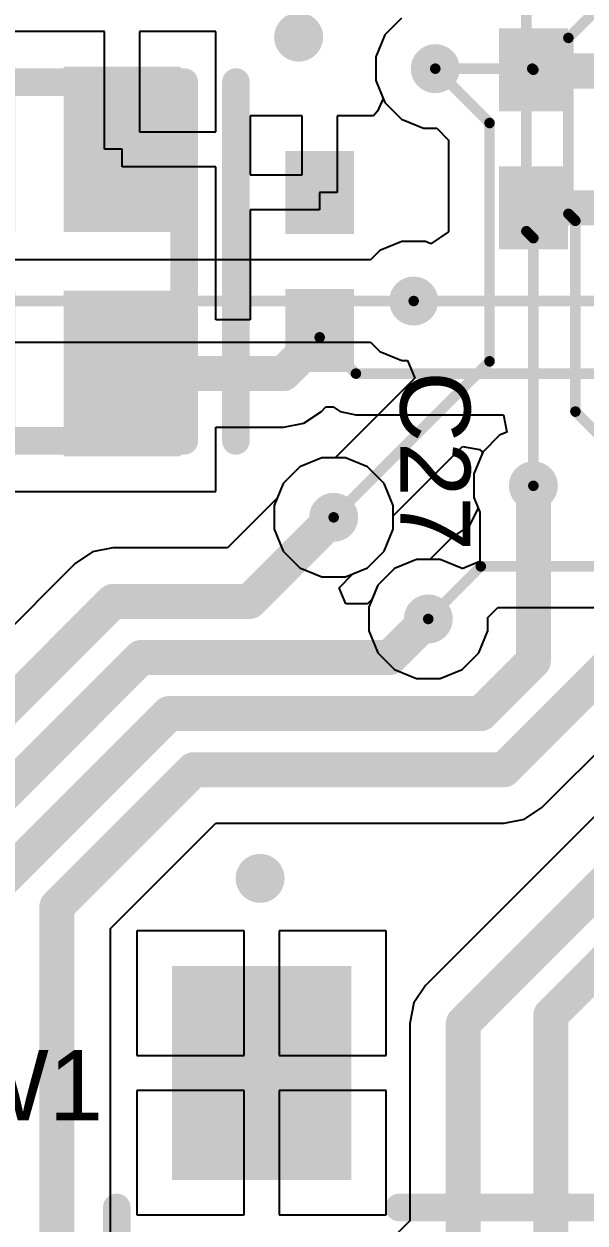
# Model space of a CAD drawing. Header units: millimetres. Extents: x -0.01 to 1.18, y 0.02 to 2.01.
# Drawn here: x 0.1946 to 0.3547, y 0.6907 to 1.0327 of the extents above; entities that cross this region are included whole.
import ezdxf

# ---------------------------------------------------------------- set-up
doc = ezdxf.new("R2010")
doc.units = ezdxf.units.MM
doc.header["$MEASUREMENT"] = 0
for name, color, linetype in [('BottomLayer', 5, 'Continuous'), ('Mechanical2', 216, 'Continuous'), ('TopLayer', 1, 'Continuous'), ('TopOverlay', 2, 'Continuous'), ('TopPaste', 8, 'Continuous'), ('TopSolder', 216, 'Continuous'), ('ViaHoleLayer', 16, 'Continuous')]:
    doc.layers.add(name, color=color, linetype=linetype)
doc.styles.add('Arial', font='arial.ttf', dxfattribs={"height": 0.2})

# ---------------------------------------------------------------- blocks, each defined once
blk = doc.blocks.new('FP_ABM10W_MFG_7')
at = {"layer": 'TopLayer'}
for points in [[(-0.05561, 0.04035), (-0.00837, 0.04035), (-0.00837, 0.00689), (-0.05561, 0.00689)], [(0.00837, 0.04035), (0.05561, 0.04035), (0.05561, 0.00689), (0.00837, 0.00689)], [(-0.05561, -0.00689), (-0.00837, -0.00689), (-0.00837, -0.04035), (-0.05561, -0.04035)], [(0.00837, -0.00689), (0.05561, -0.00689), (0.05561, -0.04035), (0.00837, -0.04035)]]:
    blk.add_hatch(color=1, dxfattribs=at).paths.add_polyline_path(points)
at = {"layer": 'TopPaste'}
for points in [[(-0.05561, 0.04035), (-0.00837, 0.04035), (-0.00837, 0.00689), (-0.05561, 0.00689)], [(0.00837, 0.04035), (0.05561, 0.04035), (0.05561, 0.00689), (0.00837, 0.00689)], [(-0.05561, -0.00689), (-0.00837, -0.00689), (-0.00837, -0.04035), (-0.05561, -0.04035)], [(0.00837, -0.00689), (0.05561, -0.00689), (0.05561, -0.04035), (0.00837, -0.04035)]]:
    blk.add_hatch(color=8, dxfattribs=at).paths.add_polyline_path(points)
at = {"layer": 'TopSolder'}
for points in [[(-0.05561, 0.04035), (-0.00837, 0.04035), (-0.00837, 0.00689), (-0.05561, 0.00689)], [(0.00837, 0.04035), (0.05561, 0.04035), (0.05561, 0.00689), (0.00837, 0.00689)], [(-0.05561, -0.00689), (-0.00837, -0.00689), (-0.00837, -0.04035), (-0.05561, -0.04035)], [(0.00837, -0.00689), (0.05561, -0.00689), (0.05561, -0.04035), (0.00837, -0.04035)]]:
    blk.add_hatch(color=216, dxfattribs=at).paths.add_polyline_path(points)
at = {"layer": 'Mechanical2', "const_width": 0.00787}
for points in [[(-0.05118, -0.04134), (-0.05118, 0.04134)], [(0.05118, 0.04134), (-0.05118, 0.04134)], [(0.05118, -0.04134), (0.05118, 0.04134)], [(0.05118, -0.04134), (-0.05118, -0.04134)]]:
    blk.add_lwpolyline(points, dxfattribs=at)
at = {"layer": 'Mechanical2', "const_width": 0.00394}
for points in [[(-0.05315, 0.04134, 1), (-0.04921, 0.04134, 1)], [(-0.05315, 0.04134, 1), (-0.04921, 0.04134, 1)], [(0.04921, 0.04134, 1), (0.05315, 0.04134, 1)], [(0.04921, 0.04134, 1), (0.05315, 0.04134, 1)], [(-0.05315, -0.04134, 1), (-0.04921, -0.04134, 1)], [(-0.05315, -0.04134, 1), (-0.04921, -0.04134, 1)], [(0.04921, -0.04134, 1), (0.05315, -0.04134, 1)], [(0.04921, -0.04134, 1), (0.05315, -0.04134, 1)]]:
    blk.add_lwpolyline(points, format="xyb", close=True, dxfattribs=at)
at = {"layer": 'TopOverlay', "const_width": 0.00787}
for points in [[(0.05118, 0.0561), (-0.05118, 0.0561)], [(0.05087, -0.05571), (-0.0515, -0.05571)]]:
    blk.add_lwpolyline(points, dxfattribs=at)
at = {"layer": 'TopOverlay'}
for points, const_width in [([(-0.05315, 0.0561, 1), (-0.04921, 0.0561, 1)], 0.00394), ([(0.04921, 0.0561, 1), (0.05315, 0.0561, 1)], 0.00394), ([(-0.07283, -0.02362, 1), (-0.08268, -0.02362, 1)], 0.00984), ([(-0.08514, -0.02362, 1), (-0.08022, -0.02362, 1)], 0.00492), ([(-0.0753, -0.02362, 1), (-0.07037, -0.02362, 1)], 0.00492), ([(-0.05346, -0.05571, 1), (-0.04953, -0.05571, 1)], 0.00394), ([(0.0489, -0.05571, 1), (0.05283, -0.05571, 1)], 0.00394)]:
    blk.add_lwpolyline(points, format="xyb", close=True, dxfattribs=dict(at, const_width=const_width))
blk = doc.blocks.new('OMRON_B3S_1000_4_V_14')
at = {"layer": 'TopLayer'}
blk.add_hatch(color=1, dxfattribs=at).paths.add_polyline_path([(-0.12598, -0.11417), (-0.18701, -0.11417), (-0.18701, -0.06299), (-0.12598, -0.06299)])
at = {"layer": 'TopPaste'}
blk.add_hatch(color=8, dxfattribs=at).paths.add_polyline_path([(-0.12598, -0.11417), (-0.18701, -0.11417), (-0.18701, -0.06299), (-0.12598, -0.06299)])
at = {"layer": 'TopOverlay', "const_width": 0.00787}
for points in [[(-0.11811, -0.04933), (-0.11811, 0.04933)], [(0.11811, -0.12992), (-0.11811, -0.12992)]]:
    blk.add_lwpolyline(points, dxfattribs=at)
at = {"layer": 'TopOverlay', "const_width": 0.00394}
for points in [[(-0.12008, -0.04933, 1), (-0.11614, -0.04933, 1)], [(-0.12008, -0.12992, 1), (-0.11614, -0.12992, 1)]]:
    blk.add_lwpolyline(points, format="xyb", close=True, dxfattribs=at)
blk = doc.blocks.new('0402_19')
at = {"layer": 'TopLayer'}
for points in [[(-0.0315, -0.00984), (-0.0315, 0.00984), (-0.00787, 0.00984), (-0.00787, -0.00984)], [(0.00787, -0.00984), (0.00787, 0.00984), (0.0315, 0.00984), (0.0315, -0.00984)]]:
    blk.add_hatch(color=1, dxfattribs=at).paths.add_polyline_path(points)
at = {"layer": 'TopPaste'}
for points in [[(-0.0315, -0.00984), (-0.0315, 0.00984), (-0.00787, 0.00984), (-0.00787, -0.00984)], [(0.00787, -0.00984), (0.00787, 0.00984), (0.0315, 0.00984), (0.0315, -0.00984)]]:
    blk.add_hatch(color=8, dxfattribs=at).paths.add_polyline_path(points)
blk = doc.blocks.new('0402_42')
at = {"layer": 'TopLayer'}
for points in [[(-0.0315, -0.00984), (-0.0315, 0.00984), (-0.00787, 0.00984), (-0.00787, -0.00984)], [(0.00787, -0.00984), (0.00787, 0.00984), (0.0315, 0.00984), (0.0315, -0.00984)]]:
    blk.add_hatch(color=1, dxfattribs=at).paths.add_polyline_path(points)
at = {"layer": 'TopPaste'}
for points in [[(-0.0315, -0.00984), (-0.0315, 0.00984), (-0.00787, 0.00984), (-0.00787, -0.00984)], [(0.00787, -0.00984), (0.00787, 0.00984), (0.0315, 0.00984), (0.0315, -0.00984)]]:
    blk.add_hatch(color=8, dxfattribs=at).paths.add_polyline_path(points)

msp = doc.modelspace()

# ---------------------------------------------------------------- hatches: boundary and pattern name
at = {"layer": 'BottomLayer'}
h = msp.add_hatch(color=5, dxfattribs=at)
edge = h.paths.add_edge_path()
edge.add_arc((0.273, 1.029), 0.007, 0, 360)
h = msp.add_hatch(color=5, dxfattribs=at)
edge = h.paths.add_edge_path()
edge.add_arc((0.312, 1.02), 0.007, 0, 360)
h = msp.add_hatch(color=5, dxfattribs=at)
edge = h.paths.add_edge_path()
edge.add_arc((0.30584, 0.95371), 0.007, 0, 360)
h = msp.add_hatch(color=5, dxfattribs=at)
edge = h.paths.add_edge_path()
edge.add_arc((0.34, 0.901), 0.007, 0, 360)
h = msp.add_hatch(color=5, dxfattribs=at)
edge = h.paths.add_edge_path()
edge.add_arc((0.283, 0.892), 0.007, 0, 360)
h = msp.add_hatch(color=5, dxfattribs=at)
edge = h.paths.add_edge_path()
edge.add_arc((0.31, 0.863), 0.007, 0, 360)
h = msp.add_hatch(color=5, dxfattribs=at)
edge = h.paths.add_edge_path()
edge.add_arc((0.262, 0.789), 0.007, 0, 360)
at = {"layer": 'TopLayer'}
h = msp.add_hatch(color=1, dxfattribs=at)
edge = h.paths.add_edge_path()
edge.add_arc((0.273, 1.029), 0.007, 0, 360)
h = msp.add_hatch(color=1, dxfattribs=at)
edge = h.paths.add_edge_path()
edge.add_arc((0.312, 1.02), 0.007, 0, 360)
h = msp.add_hatch(color=1, dxfattribs=at)
edge = h.paths.add_edge_path()
edge.add_arc((0.30584, 0.95371), 0.007, 0, 360)
h = msp.add_hatch(color=1, dxfattribs=at)
edge = h.paths.add_edge_path()
edge.add_arc((0.34, 0.901), 0.007, 0, 360)
h = msp.add_hatch(color=1, dxfattribs=at)
edge = h.paths.add_edge_path()
edge.add_arc((0.283, 0.892), 0.007, 0, 360)
h = msp.add_hatch(color=1, dxfattribs=at)
edge = h.paths.add_edge_path()
edge.add_arc((0.31, 0.863), 0.007, 0, 360)
h = msp.add_hatch(color=1, dxfattribs=at)
edge = h.paths.add_edge_path()
edge.add_arc((0.262, 0.789), 0.007, 0, 360)
at = {"layer": 'ViaHoleLayer'}
h = msp.add_hatch(color=16, dxfattribs=at)
edge = h.paths.add_edge_path()
edge.add_arc((0.273, 1.029), 0.005, 0, 360)
h = msp.add_hatch(color=16, dxfattribs=at)
edge = h.paths.add_edge_path()
edge.add_arc((0.312, 1.02), 0.005, 0, 360)
h = msp.add_hatch(color=16, dxfattribs=at)
edge = h.paths.add_edge_path()
edge.add_arc((0.30584, 0.95371), 0.005, 0, 360)
h = msp.add_hatch(color=16, dxfattribs=at)
edge = h.paths.add_edge_path()
edge.add_arc((0.34, 0.901), 0.005, 0, 360)
h = msp.add_hatch(color=16, dxfattribs=at)
edge = h.paths.add_edge_path()
edge.add_arc((0.283, 0.892), 0.005, 0, 360)
h = msp.add_hatch(color=16, dxfattribs=at)
edge = h.paths.add_edge_path()
edge.add_arc((0.31, 0.863), 0.005, 0, 360)
h = msp.add_hatch(color=16, dxfattribs=at)
edge = h.paths.add_edge_path()
edge.add_arc((0.262, 0.789), 0.005, 0, 360)

# ---------------------------------------------------------------- linework, layer by layer
at = {"layer": 'BottomLayer'}
for p, q in [((0.30237, 1.03441), (0.29759, 1.02963)), ((0.29759, 1.02963), (0.295, 1.02338)), ((0.295, 1.02338), (0.295, 1.01662)), ((0.295, 1.01662), (0.29759, 1.01037)), ((0.29759, 1.01037), (0.30237, 1.00559)), ((0.30237, 1.00559), (0.30862, 1.003)), ((0.30862, 1.003), (0.31242, 1.003)), ((0.31242, 1.003), (0.31577, 0.99964)), ((0.31577, 0.99964), (0.31577, 0.97341)), ((0.31577, 0.97341), (0.31077, 0.97007)), ((0.29621, 0.96812), (0.29353, 0.96543)), ((0.30246, 0.97071), (0.29621, 0.96812)), ((0.30922, 0.97071), (0.30246, 0.97071)), ((0.31077, 0.97007), (0.30922, 0.97071)), ((0.29353, 0.96543), (0.18115, 0.96543)), ((0.17629, 0.94198), (0.29353, 0.94198)), ((0.29353, 0.94198), (0.29621, 0.9393)), ((0.29621, 0.9393), (0.30246, 0.93671)), ((0.30246, 0.93671), (0.30405, 0.93671)), ((0.30405, 0.93671), (0.30613, 0.93171)), ((0.30613, 0.93171), (0.28342, 0.909)), ((0.3, 0.89242), (0.31982, 0.91224)), ((0.31982, 0.91224), (0.32462, 0.91137)), ((0.32532, 0.90997), (0.323, 0.90438)), ((0.32462, 0.91137), (0.32536, 0.91071)), ((0.32536, 0.91071), (0.32532, 0.90997)), ((0.27962, 0.909), (0.27337, 0.90641)), ((0.28342, 0.909), (0.27962, 0.909)), ((0.27337, 0.90641), (0.26859, 0.90163)), ((0.323, 0.90438), (0.323, 0.89762)), ((0.26859, 0.90163), (0.266, 0.89538)), ((0.323, 0.89762), (0.32426, 0.89458)), ((0.266, 0.89538), (0.266, 0.88862)), ((0.32426, 0.89458), (0.32141, 0.88901)), ((0.3, 0.88862), (0.3, 0.89242)), ((0.266, 0.88862), (0.26859, 0.88237)), ((0.29741, 0.88237), (0.3, 0.88862)), ((0.31671, 0.88629), (0.31042, 0.88)), ((0.32051, 0.88883), (0.31671, 0.88629)), ((0.32141, 0.88901), (0.32051, 0.88883)), ((0.26859, 0.88237), (0.27337, 0.87759)), ((0.29263, 0.87759), (0.29741, 0.88237)), ((0.30662, 0.88), (0.30037, 0.87741)), ((0.31042, 0.88), (0.30662, 0.88)), ((0.27337, 0.87759), (0.27962, 0.875)), ((0.28638, 0.875), (0.29263, 0.87759)), ((0.30037, 0.87741), (0.29559, 0.87263)), ((0.27962, 0.875), (0.28638, 0.875)), ((0.29559, 0.87263), (0.293, 0.86638)), ((0.293, 0.86638), (0.293, 0.85962)), ((0.327, 0.86342), (0.32986, 0.86627)), ((0.32986, 0.86627), (0.429, 0.86627)), ((0.327, 0.85962), (0.327, 0.86342)), ((0.293, 0.85962), (0.29559, 0.85337)), ((0.32441, 0.85337), (0.327, 0.85962)), ((0.29559, 0.85337), (0.30037, 0.84859)), ((0.31963, 0.84859), (0.32441, 0.85337)), ((0.30037, 0.84859), (0.30662, 0.846)), ((0.31338, 0.846), (0.31963, 0.84859)), ((0.30662, 0.846), (0.31338, 0.846))]:
    msp.add_line(p, q, dxfattribs=at)
at = {"layer": 'BottomLayer', "const_width": 0.003}
for points in [[(0.338, 0.97363), (0.338, 1.05)], [(0.35, 1.02877), (0.36323, 1.042)], [(0.35, 0.9786), (0.35, 1.02877)], [(0.312, 1.02), (0.3275, 1.0045)], [(0.3275, 0.9365), (0.3275, 1.0045)], [(0.35, 0.9786), (0.352, 0.9766)], [(0.338, 0.97363), (0.34, 0.97163)], [(0.352, 0.92216), (0.352, 0.9766)], [(0.34, 0.901), (0.34, 0.97163)], [(0.17629, 0.95371), (0.30584, 0.95371)], [(0.283, 0.892), (0.3275, 0.9365)], [(0.352, 0.92216), (0.363, 0.91116)], [(0.31, 0.863), (0.325, 0.878)], [(0.325, 0.878), (0.429, 0.878)]]:
    msp.add_lwpolyline(points, dxfattribs=at)
at = {"layer": 'BottomLayer', "const_width": 0.0015}
for points in [[(0.34925, 1.02877, 1), (0.35075, 1.02877, 1)], [(0.34925, 1.02877, 1), (0.35075, 1.02877, 1)], [(0.31125, 1.02, 1), (0.31275, 1.02, 1)], [(0.32675, 1.0045, 1), (0.32825, 1.0045, 1)], [(0.32675, 1.0045, 1), (0.32825, 1.0045, 1)], [(0.34925, 0.9786, 1), (0.35075, 0.9786, 1)], [(0.34925, 0.9786, 1), (0.35075, 0.9786, 1)], [(0.33725, 0.97363, 1), (0.33875, 0.97363, 1)], [(0.33725, 0.97363, 1), (0.33875, 0.97363, 1)], [(0.35125, 0.9766, 1), (0.35275, 0.9766, 1)], [(0.35125, 0.9766, 1), (0.35275, 0.9766, 1)], [(0.33925, 0.97163, 1), (0.34075, 0.97163, 1)], [(0.33925, 0.97163, 1), (0.34075, 0.97163, 1)], [(0.30509, 0.95371, 1), (0.30659, 0.95371, 1)], [(0.32675, 0.9365, 1), (0.32825, 0.9365, 1)], [(0.32675, 0.9365, 1), (0.32825, 0.9365, 1)], [(0.35125, 0.92216, 1), (0.35275, 0.92216, 1)], [(0.35125, 0.92216, 1), (0.35275, 0.92216, 1)], [(0.33925, 0.901, 1), (0.34075, 0.901, 1)], [(0.28225, 0.892, 1), (0.28375, 0.892, 1)], [(0.32425, 0.878, 1), (0.32575, 0.878, 1)], [(0.32425, 0.878, 1), (0.32575, 0.878, 1)], [(0.30925, 0.863, 1), (0.31075, 0.863, 1)]]:
    msp.add_lwpolyline(points, format="xyb", close=True, dxfattribs=at)
at = {"layer": 'TopLayer'}
for p, q in [((0.30237, 1.03441), (0.29759, 1.02963)), ((0.21762, 1.03061), (0.14865, 1.03061)), ((0.21762, 0.99699), (0.21762, 1.03061)), ((0.24935, 1.03061), (0.22762, 1.03061)), ((0.22762, 1.03061), (0.22762, 1.00199)), ((0.24935, 1.00199), (0.24935, 1.03061)), ((0.29759, 1.02963), (0.295, 1.02338)), ((0.295, 1.02338), (0.295, 1.01662)), ((0.295, 1.01662), (0.29712, 1.0115)), ((0.29712, 1.0115), (0.29554, 1.00789)), ((0.274, 1.0065), (0.25916, 1.0065)), ((0.25916, 1.0065), (0.25916, 0.98969)), ((0.274, 0.98969), (0.274, 1.0065)), ((0.29439, 1.0065), (0.284, 1.0065)), ((0.284, 1.0065), (0.284, 0.98469)), ((0.29554, 1.00789), (0.29439, 1.0065)), ((0.22762, 1.00199), (0.24935, 1.00199)), ((0.22262, 0.99699), (0.21762, 0.99699)), ((0.22262, 0.99199), (0.22262, 0.99699)), ((0.24935, 0.99199), (0.22262, 0.99199)), ((0.24935, 0.96337), (0.24935, 0.99199)), ((0.25916, 0.98969), (0.274, 0.98969)), ((0.284, 0.98469), (0.279, 0.98469)), ((0.279, 0.98469), (0.279, 0.97969)), ((0.279, 0.97969), (0.25916, 0.97969)), ((0.25916, 0.97969), (0.25916, 0.96287)), ((0.24935, 0.94831), (0.24935, 0.96337)), ((0.25916, 0.96287), (0.25916, 0.94831)), ((0.25916, 0.94831), (0.24935, 0.94831)), ((0.27452, 0.91888), (0.27948, 0.9222)), ((0.27948, 0.9222), (0.28079, 0.9235)), ((0.28079, 0.9235), (0.28286, 0.9235)), ((0.28286, 0.9235), (0.28486, 0.92217)), ((0.28486, 0.92217), (0.28935, 0.92127)), ((0.28935, 0.92127), (0.33146, 0.92127)), ((0.33146, 0.92127), (0.33245, 0.91627)), ((0.24935, 0.89939), (0.24935, 0.91772)), ((0.24935, 0.91772), (0.26867, 0.91772)), ((0.26867, 0.91772), (0.27452, 0.91888)), ((0.33037, 0.91541), (0.32559, 0.91063)), ((0.33245, 0.91627), (0.33037, 0.91541)), ((0.32559, 0.91063), (0.323, 0.90438)), ((0.27962, 0.909), (0.27337, 0.90641)), ((0.28638, 0.909), (0.27962, 0.909)), ((0.29263, 0.90641), (0.28638, 0.909)), ((0.27337, 0.90641), (0.26859, 0.90163)), ((0.29741, 0.90163), (0.29263, 0.90641)), ((0.323, 0.90438), (0.323, 0.89762)), ((0.26859, 0.90163), (0.26688, 0.89751)), ((0.3, 0.89538), (0.29741, 0.90163)), ((0.18038, 0.89939), (0.24935, 0.89939)), ((0.26688, 0.89751), (0.25267, 0.88329)), ((0.323, 0.89762), (0.32471, 0.8935)), ((0.3, 0.88862), (0.3, 0.89538)), ((0.32471, 0.8935), (0.32471, 0.87941)), ((0.29741, 0.88237), (0.3, 0.88862)), ((0.22, 0.88329), (0.21415, 0.88213)), ((0.25267, 0.88329), (0.22, 0.88329)), ((0.21415, 0.88213), (0.20919, 0.87881)), ((0.29263, 0.87759), (0.29741, 0.88237)), ((0.30662, 0.88), (0.30037, 0.87741)), ((0.31338, 0.88), (0.30662, 0.88)), ((0.31963, 0.87741), (0.31338, 0.88)), ((0.32471, 0.87941), (0.31971, 0.87734)), ((0.20919, 0.87881), (0.13919, 0.80881)), ((0.28454, 0.87191), (0.28851, 0.87588)), ((0.28851, 0.87588), (0.29263, 0.87759)), ((0.30037, 0.87741), (0.29559, 0.87263)), ((0.31971, 0.87734), (0.31963, 0.87741)), ((0.29559, 0.87263), (0.29388, 0.86851)), ((0.28646, 0.86729), (0.28454, 0.87191)), ((0.29267, 0.86729), (0.28646, 0.86729)), ((0.29388, 0.86851), (0.29267, 0.86729)), ((0.34244, 0.80919), (0.37381, 0.84056)), ((0.37437, 0.82363), (0.30919, 0.75844)), ((0.33748, 0.80587), (0.34244, 0.80919)), ((0.21929, 0.77467), (0.24933, 0.80471)), ((0.24933, 0.80471), (0.33163, 0.80471)), ((0.33163, 0.80471), (0.33748, 0.80587)), ((0.21929, 0.14933), (0.21929, 0.77467)), ((0.25742, 0.77401), (0.22683, 0.77401)), ((0.22683, 0.77401), (0.22683, 0.7385)), ((0.25742, 0.7385), (0.25742, 0.77401)), ((0.29801, 0.77401), (0.26742, 0.77401)), ((0.26742, 0.77401), (0.26742, 0.7385)), ((0.29801, 0.7385), (0.29801, 0.77401)), ((0.30919, 0.75844), (0.30587, 0.75348)), ((0.30587, 0.75348), (0.30471, 0.74763)), ((0.30471, 0.74763), (0.30471, 0.69133)), ((0.22683, 0.7385), (0.25742, 0.7385)), ((0.26742, 0.7385), (0.29801, 0.7385)), ((0.25742, 0.7285), (0.22683, 0.7285)), ((0.22683, 0.7285), (0.22683, 0.69298)), ((0.25742, 0.69298), (0.25742, 0.7285)), ((0.29801, 0.7285), (0.26742, 0.7285)), ((0.26742, 0.7285), (0.26742, 0.69298)), ((0.29801, 0.69298), (0.29801, 0.7285)), ((0.22683, 0.69298), (0.25742, 0.69298)), ((0.26742, 0.69298), (0.29801, 0.69298)), ((0.30471, 0.69133), (0.29719, 0.68381))]:
    msp.add_line(p, q, dxfattribs=at)
for points, const_width in [([(0.34, 1.01969), (0.34034, 1.01934)], 0.01), ([(0.34034, 1.01934), (0.36934, 1.01934)], 0.01), ([(0.312, 1.02), (0.33969, 1.02)], 0.003), ([(0.33969, 1.02), (0.34, 1.01969)], 0.003), ([(0.34, 0.98032), (0.3631, 0.98032)], 0.01), ([(0.30584, 0.95371), (0.42208, 0.95371)], 0.003), ([(0.26867, 0.93301), (0.279, 0.94335)], 0.01), ([(0.279, 0.94335), (0.279, 0.94531)], 0.01), ([(0.279, 0.94335), (0.28935, 0.933)], 0.003), ([(0.22262, 0.93301), (0.26867, 0.93301)], 0.01), ([(0.28935, 0.933), (0.415, 0.933)], 0.003), ([(0.34, 0.851), (0.34, 0.90014)], 0.01), ([(0.259, 0.868), (0.283, 0.892)], 0.01), ([(0.15, 0.798), (0.22, 0.868)], 0.01), ([(0.22, 0.868), (0.259, 0.868)], 0.01), ([(0.299, 0.852), (0.31, 0.863)], 0.01), ([(0.167, 0.791), (0.228, 0.852)], 0.01), ([(0.228, 0.852), (0.299, 0.852)], 0.01), ([(0.325, 0.836), (0.34, 0.851)], 0.01), ([(0.33163, 0.82), (0.363, 0.85137)], 0.01), ([(0.18519, 0.78519), (0.236, 0.836)], 0.01), ([(0.236, 0.836), (0.29903, 0.836)], 0.01), ([(0.29903, 0.836), (0.325, 0.836)], 0.01), ([(0.29903, 0.836), (0.30103, 0.834)], 0.006), ([(0.204, 0.781), (0.243, 0.82)], 0.01), ([(0.243, 0.82), (0.29903, 0.82)], 0.01), ([(0.29903, 0.82), (0.33163, 0.82)], 0.01), ([(0.32, 0.74763), (0.38519, 0.81281)], 0.01), ([(0.345, 0.75), (0.39742, 0.80242)], 0.01), ([(0.204, 0.143), (0.204, 0.781)], 0.01), ([(0.32, 0.685), (0.32, 0.74763)], 0.01), ([(0.345, 0.67511), (0.345, 0.75)], 0.01)]:
    msp.add_lwpolyline(points, dxfattribs=dict(at, const_width=const_width))
for points, const_width in [([(0.3375, 1.01969, 1), (0.3425, 1.01969, 1)], 0.005), ([(0.33784, 1.01934, 1), (0.34284, 1.01934, 1)], 0.005), ([(0.33784, 1.01934, 1), (0.34284, 1.01934, 1)], 0.005), ([(0.31125, 1.02, 1), (0.31275, 1.02, 1)], 0.0015), ([(0.33893, 1.02, 1), (0.34043, 1.02, 1)], 0.0015), ([(0.33893, 1.02, 1), (0.34043, 1.02, 1)], 0.0015), ([(0.33925, 1.01969, 1), (0.34075, 1.01969, 1)], 0.0015), ([(0.3375, 0.98032, 1), (0.3425, 0.98032, 1)], 0.005), ([(0.30509, 0.95371, 1), (0.30659, 0.95371, 1)], 0.0015), ([(0.2765, 0.94531, 1), (0.2815, 0.94531, 1)], 0.005), ([(0.2765, 0.94335, 1), (0.2815, 0.94335, 1)], 0.005), ([(0.2765, 0.94335, 1), (0.2815, 0.94335, 1)], 0.005), ([(0.27825, 0.94335, 1), (0.27975, 0.94335, 1)], 0.0015), ([(0.22012, 0.93301, 1), (0.22512, 0.93301, 1)], 0.005), ([(0.26617, 0.93301, 1), (0.27117, 0.93301, 1)], 0.005), ([(0.26617, 0.93301, 1), (0.27117, 0.93301, 1)], 0.005), ([(0.2886, 0.933, 1), (0.2901, 0.933, 1)], 0.0015), ([(0.2886, 0.933, 1), (0.2901, 0.933, 1)], 0.0015), ([(0.3375, 0.90014, 1), (0.3425, 0.90014, 1)], 0.005), ([(0.2805, 0.892, 1), (0.2855, 0.892, 1)], 0.005), ([(0.2175, 0.868, 1), (0.2225, 0.868, 1)], 0.005), ([(0.2175, 0.868, 1), (0.2225, 0.868, 1)], 0.005), ([(0.2565, 0.868, 1), (0.2615, 0.868, 1)], 0.005), ([(0.2565, 0.868, 1), (0.2615, 0.868, 1)], 0.005), ([(0.3075, 0.863, 1), (0.3125, 0.863, 1)], 0.005), ([(0.2255, 0.852, 1), (0.2305, 0.852, 1)], 0.005), ([(0.2255, 0.852, 1), (0.2305, 0.852, 1)], 0.005), ([(0.2965, 0.852, 1), (0.3015, 0.852, 1)], 0.005), ([(0.2965, 0.852, 1), (0.3015, 0.852, 1)], 0.005), ([(0.3375, 0.851, 1), (0.3425, 0.851, 1)], 0.005), ([(0.3375, 0.851, 1), (0.3425, 0.851, 1)], 0.005), ([(0.2335, 0.836, 1), (0.2385, 0.836, 1)], 0.005), ([(0.2335, 0.836, 1), (0.2385, 0.836, 1)], 0.005), ([(0.29653, 0.836, 1), (0.30153, 0.836, 1)], 0.005), ([(0.29653, 0.836, 1), (0.30153, 0.836, 1)], 0.005), ([(0.29753, 0.836, 1), (0.30053, 0.836, 1)], 0.003), ([(0.3225, 0.836, 1), (0.3275, 0.836, 1)], 0.005), ([(0.3225, 0.836, 1), (0.3275, 0.836, 1)], 0.005), ([(0.29953, 0.834, 1), (0.30253, 0.834, 1)], 0.003), ([(0.2405, 0.82, 1), (0.2455, 0.82, 1)], 0.005), ([(0.2405, 0.82, 1), (0.2455, 0.82, 1)], 0.005), ([(0.29653, 0.82, 1), (0.30153, 0.82, 1)], 0.005), ([(0.29653, 0.82, 1), (0.30153, 0.82, 1)], 0.005), ([(0.32913, 0.82, 1), (0.33413, 0.82, 1)], 0.005), ([(0.32913, 0.82, 1), (0.33413, 0.82, 1)], 0.005), ([(0.2015, 0.781, 1), (0.2065, 0.781, 1)], 0.005), ([(0.2015, 0.781, 1), (0.2065, 0.781, 1)], 0.005), ([(0.3175, 0.74763, 1), (0.3225, 0.74763, 1)], 0.005), ([(0.3175, 0.74763, 1), (0.3225, 0.74763, 1)], 0.005), ([(0.3425, 0.75, 1), (0.3475, 0.75, 1)], 0.005), ([(0.3425, 0.75, 1), (0.3475, 0.75, 1)], 0.005)]:
    msp.add_lwpolyline(points, format="xyb", close=True, dxfattribs=dict(at, const_width=const_width))

# ---------------------------------------------------------------- block references
for name, p, rotation in [('FP_ABM10W_MFG_7', (0.199, 0.965), 270), ('0402_19', (0.34, 1), 90), ('0402_42', (0.279, 0.965), 270), ('OMRON_B3S_1000_4_V_14', (0.351, 0.577), 270)]:
    msp.add_blockref(name, p, dxfattribs=dict(rotation=rotation))

# ---------------------------------------------------------------- texts
at = {"layer": 'TopOverlay', "style": 'Arial'}
msp.add_text('C27', height=0.02, rotation=270, dxfattribs=at).set_placement((0.302, 0.93366))
msp.add_text('SW1', height=0.02, dxfattribs=at).set_placement((0.15667, 0.72))

doc.saveas('drawing.dxf')
